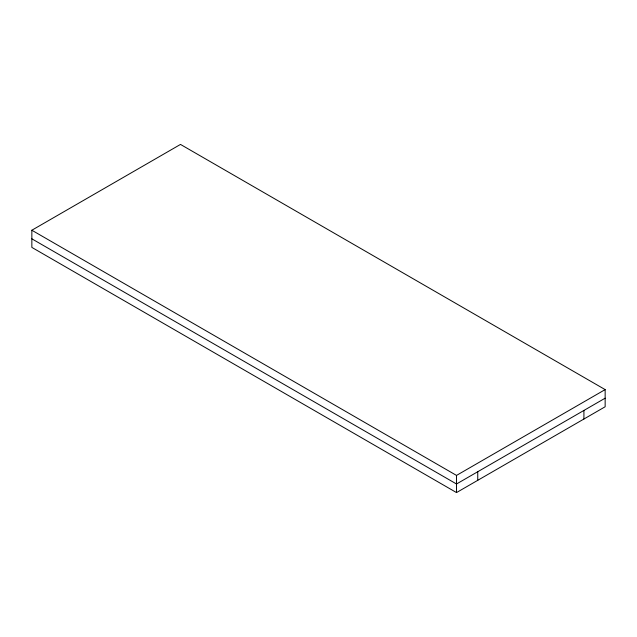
<?xml version="1.0" encoding="UTF-8"?>
<svg xmlns="http://www.w3.org/2000/svg" width="637" height="637" viewBox="0 0 637 637"><rect width="100%" height="100%" fill="white"/><g stroke="black" fill="none" stroke-linecap="round" stroke-linejoin="round"><path stroke-width="0.96" d="M31.85 230.236L180.486 144.424L605.15 389.605L605.15 406.764L456.514 492.576L31.85 247.395L31.85 230.236L456.514 475.417L605.15 389.605M605.15 398.181L456.514 483.993L31.85 238.819M583.914 410.443L583.914 419.027M477.75 471.738L477.75 480.322M456.514 475.417L456.514 492.576"/></g></svg>
